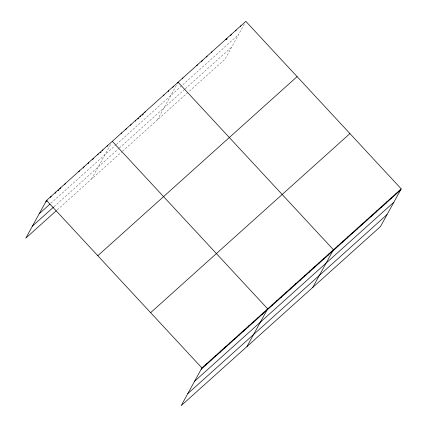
<?xml version="1.0" encoding="UTF-8"?>
<svg xmlns="http://www.w3.org/2000/svg" width="427" height="427" viewBox="0 0 427 427"><rect width="100%" height="100%" fill="white"/><g stroke="black" fill="none" stroke-linecap="round" stroke-linejoin="round"><path stroke-width="0.32" stroke-dasharray="2.13 1.6" d="M91.559 179.041L110.806 144.038M157.333 119.939L176.575 84.936M244.34 24.051L225.093 59.054L188.307 92.109M50.92 203.241L115.749 144.983M116.219 144.561L238.479 34.71M53.994 206.727L118.823 148.473M119.293 148.052L184.736 89.248M185.222 88.816L231.685 47.061M57.266 209.854L122.101 151.601M122.57 151.179L187.827 92.542"/><path stroke-width="0.64" d="M401.209 188.862L201.907 367.946L181.176 405.65L380.478 226.566L401.209 188.862L245.824 21.35L46.522 200.434L25.791 238.138L56.327 210.698M50.466 197.578L51.219 196.212M55.163 193.356L55.916 191.99M59.86 189.14L60.613 187.773M64.808 184.459L65.31 183.551M78.904 171.798L79.406 170.885M83.35 168.03L84.103 166.663M88.047 163.808L88.8 162.441M92.744 159.586L93.497 158.22M97.698 154.91L98.194 154.003M102.395 150.688L102.891 149.781M107.092 146.466L107.593 145.559M121.183 133.806L121.684 132.893M125.88 129.584L126.381 128.671M130.582 125.362L131.078 124.449M135.279 121.14L135.781 120.233M139.976 116.918L140.478 116.011M144.673 112.701L145.175 111.789M163.466 95.813L163.968 94.901M168.163 91.591L168.665 90.679M172.86 87.37L173.362 86.462M177.557 83.148L178.059 82.24L333.444 249.752L312.719 287.456M182.398 78.803L182.9 77.89M196.922 65.753L197.418 64.84M201.507 61.862L202.259 60.495M206.599 57.053L207.1 56.145M211.44 52.708L211.941 51.795M225.963 39.658L226.459 38.745M230.548 35.767L231.301 34.4M235.64 30.957L236.142 30.05M240.481 26.613L240.983 25.7M205.851 365.09L206.604 363.724M210.548 360.874L211.301 359.507M215.245 356.652L215.998 355.285M219.948 352.43L220.695 351.063M224.645 348.208L225.392 346.841M229.342 343.986L230.094 342.619M234.039 339.764L234.791 338.397M238.736 335.542L239.488 334.176M243.433 331.32L244.185 329.954M248.135 327.103L248.882 325.737M252.832 322.881L253.579 321.515M257.529 318.659L258.282 317.293M262.226 314.437L262.979 313.071M246.95 346.553L267.676 308.849L112.29 141.337M271.62 305.994L272.373 304.627M276.317 301.772L277.07 300.405M281.019 297.55L281.767 296.183M285.716 293.333L286.469 291.967M290.413 289.111L291.166 287.745M295.11 284.889L295.863 283.523M299.807 280.667L300.56 279.301M304.504 276.445L305.257 275.079M309.207 272.223L309.954 270.857M313.904 268.001L314.651 266.635M318.601 263.779L319.353 262.413M323.298 259.563L324.05 258.196M327.995 255.341L328.747 253.974M337.533 246.769L338.285 245.402M342.374 242.419L343.127 241.052M347.215 238.069L347.968 236.702M352.056 233.718L352.803 232.352M356.897 229.374L357.645 228.007M361.733 225.024L362.486 223.657M366.574 220.674L367.327 219.307M371.415 216.324L372.168 214.957M376.256 211.973L377.009 210.607M381.097 207.623L381.845 206.257M385.939 203.279L386.686 201.912M390.774 198.929L391.527 197.562M395.615 194.579L396.368 193.212M45.769 201.8L47.178 200.535M57.981 190.826L58.921 189.983M100.265 152.834L101.204 151.991M137.846 119.064L138.786 118.22M142.074 115.263L143.483 113.998M226.193 39.679L227.164 38.809M39.177 213.794L49.98 204.085M32.383 226.145L53.524 207.148M97.799 255.714L297.101 76.63M150.63 312.671L349.932 133.582M201.154 369.312L400.457 190.228M194.563 381.306L393.865 202.222M187.768 393.657L387.07 214.573M46.522 200.434L201.907 367.946"/></g></svg>
